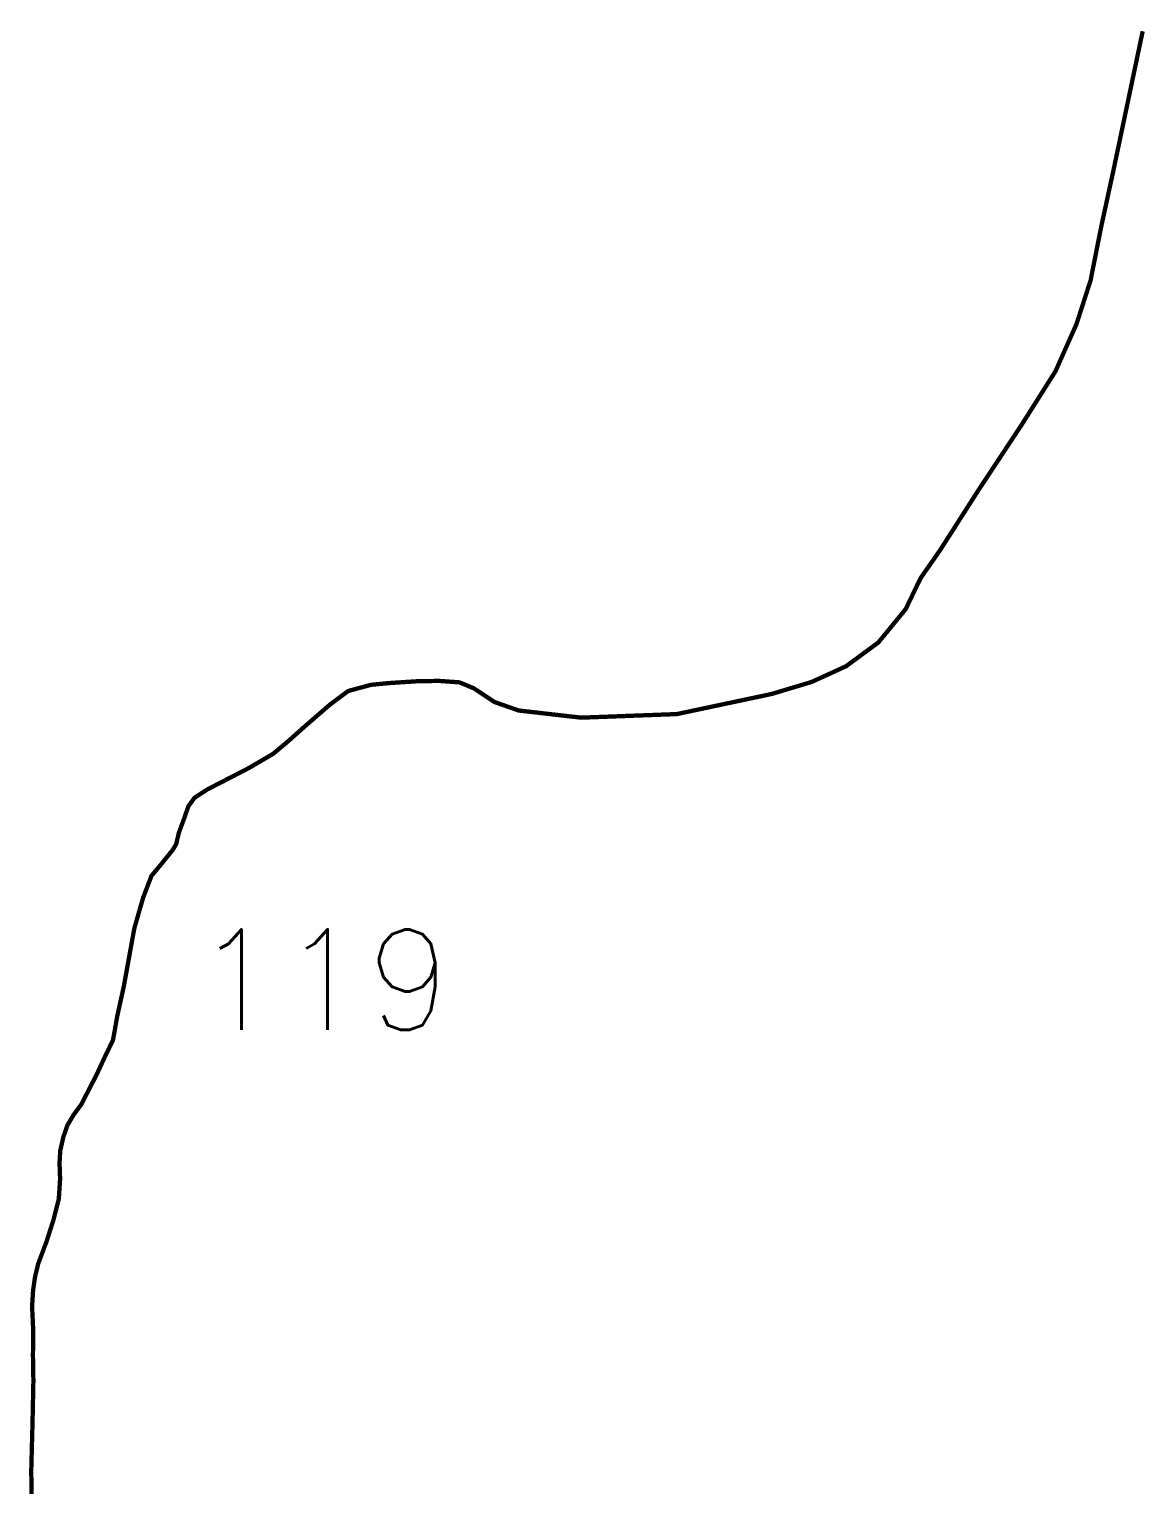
# Model space of a CAD drawing. Header units: metres. Extents: x 277539 to 279535, y 2042715 to 2047619.
# Drawn here: x 278747 to 279524, y 2046605 to 2047619 of the extents above; entities that cross this region are included whole.
import ezdxf

# ---------------------------------------------------------------- set-up
doc = ezdxf.new("R2010")
doc.units = ezdxf.units.M
doc.layers.add('NATURALLY PROTECTED', color=3, linetype='Continuous')
doc.styles.get("Standard").update_dxf_attribs({"font": 'simplex.shx'})

msp = doc.modelspace()

# ---------------------------------------------------------------- linework, layer by layer
at = {"layer": 'NATURALLY PROTECTED', "const_width": 3, "flags": 128}
msp.add_lwpolyline([(279522.5, 2047617.9), (279502, 2047520.4), (279493.6, 2047481.7), (279486.2, 2047444.2), (279476.3, 2047413.7), (279461.8, 2047381.1), (279437.9, 2047343.3), (279408.5, 2047298.8), (279381.6, 2047256.7), (279367.9, 2047237), (279357.5, 2047215.4), (279338.5, 2047192.2), (279316.1, 2047175.7), (279292.1, 2047164.7), (279264.2, 2047156.3), (279198.2, 2047142.3), (279131.5, 2047139.8), (279088, 2047144.8), (279071.2, 2047150.7), (279056.9, 2047160.2), (279046.8, 2047164.4), (279032.8, 2047165.4), (279018, 2047165.2), (278997.9, 2047163.9), (278985.4, 2047162.7), (278969.4, 2047158.4), (278956.8, 2047149), (278939.7, 2047134.2), (278928.4, 2047124.1), (278917.1, 2047114.6), (278899.8, 2047104.5), (278871.3, 2047089.8), (278862.4, 2047084), (278858.1, 2047078.1), (278855.2, 2047069.7), (278851.5, 2047059.7), (278849.6, 2047051.7), (278847.3, 2047047.8), (278839.3, 2047037.9), (278832.4, 2047029.6), (278826.6, 2047014.4), (278820.5, 2046993.2), (278813.2, 2046952.9), (278808.5, 2046931.5), (278805.6, 2046915.1), (278800.6, 2046904.9), (278794.2, 2046891.1), (278783.6, 2046870.5), (278778.1, 2046863), (278773.8, 2046855.7), (278771, 2046847.5), (278768.9, 2046838.2), (278768.4, 2046829.6), (278768.8, 2046818.4), (278767.9, 2046804.6), (278764.3, 2046790.4), (278759.3, 2046774.7), (278753.6, 2046759.6), (278751.4, 2046750.6), (278750, 2046741), (278749.3, 2046729.8), (278750.1, 2046712.6), (278749.9, 2046695.7), (278750.2, 2046677.8), (278749.6, 2046648.8), (278748.7, 2046614.9), (278749.4, 2046574.6)], dxfattribs=at)

# ---------------------------------------------------------------- texts
at = {"insert": (278862, 2046992.3), "char_height": 70, "attachment_point": 1}
msp.add_mtext_dynamic_manual_height_columns('119', width=95.172, gutter_width=1, heights=[0], dxfattribs=at)

doc.saveas('drawing.dxf')
